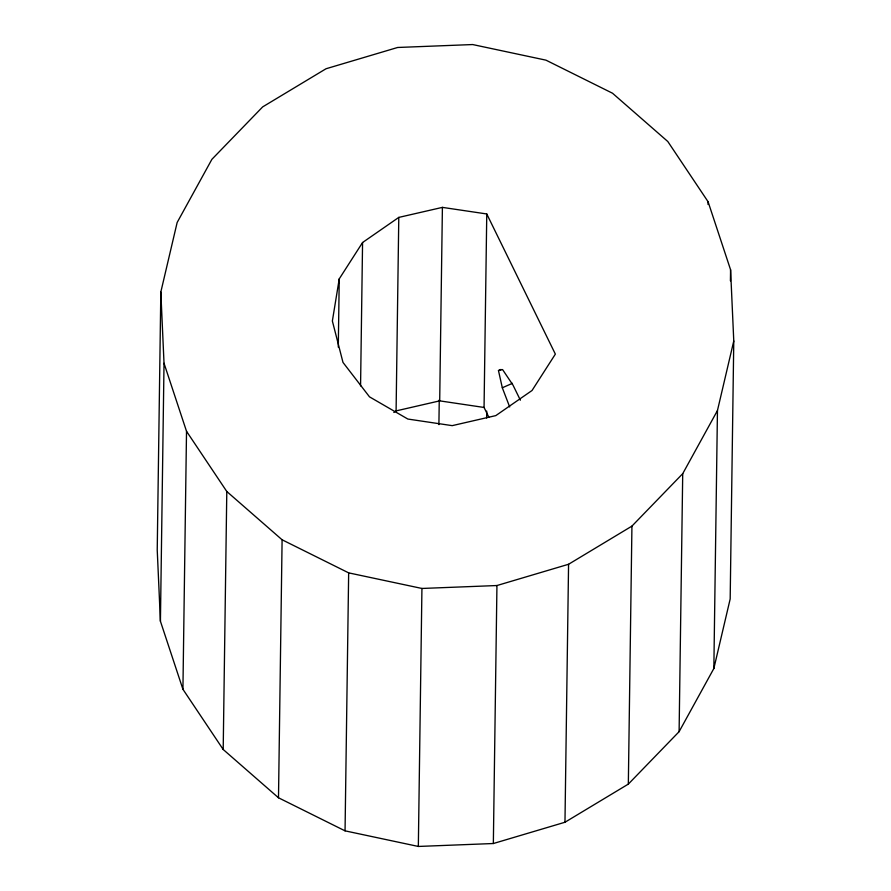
<?xml version="1.0" encoding="UTF-8"?>
<svg xmlns="http://www.w3.org/2000/svg" width="891" height="891" viewBox="0 0 891 891"><rect width="100%" height="100%" fill="white"/><g stroke="black" fill="none" stroke-linecap="round" stroke-linejoin="round"><path stroke-width="1.34" d="M160.826 292.036L157.228 550.014L160.425 621.239L182.922 689.278L223.196 749.487L278.493 797.779L345.051 830.846L418.336 846.45L493.347 843.521L564.972 822.248L628.333 784.102L679.109 731.667L713.847 668.517L730.175 598.964L733.772 340.986L730.575 269.761L708.078 201.722L667.805 141.513L612.507 93.221L545.949 60.154L472.664 44.55L397.653 47.479L326.028 68.752L262.667 106.898L211.891 159.333L177.153 222.483L160.826 292.036L164.022 363.25L160.425 621.239M182.922 689.278L186.52 431.289L164.022 363.25M223.196 749.487L226.793 491.498L186.52 431.289M278.493 797.779L282.102 539.79L226.793 491.498M338.29 347.1L339.237 278.894L362.57 242.519L398.789 217.404L442.404 207.38L486.764 213.963L555.36 354.117L532.038 390.492L495.808 415.607L452.205 425.642L407.844 419.048L369.498 396.851L342.99 362.425L332.365 321.005L339.237 278.894M345.051 830.846L348.659 572.868L282.102 539.79M360.565 385.892L362.57 242.519M393.822 412.466L396.094 410.896L398.789 217.404M418.336 846.45L421.933 588.461L348.659 572.868M438.907 424.628L439.252 399.936M396.094 410.896L439.697 400.861L442.404 207.38M488.914 417.378L484.058 407.454L486.764 213.963M486.631 417.968L486.72 411.107M493.347 843.521L496.944 585.532L568.569 564.27L631.931 526.113L682.718 473.678L717.455 410.539L733.772 340.986M564.972 822.248L568.569 564.27M628.333 784.102L631.931 526.113M679.109 731.667L682.718 473.678M708.044 204.473L708.078 201.722M713.847 668.517L717.455 410.539M730.42 280.854L730.575 269.761M509.685 406.953L502.312 387.774L498.47 370.567L500.998 369.442M502.312 387.774L512.436 383.319M498.47 370.567L502.569 369.576L513.038 385.19L520.377 400.193M421.933 588.461L496.944 585.532M439.697 400.861L484.058 407.454"/></g></svg>
